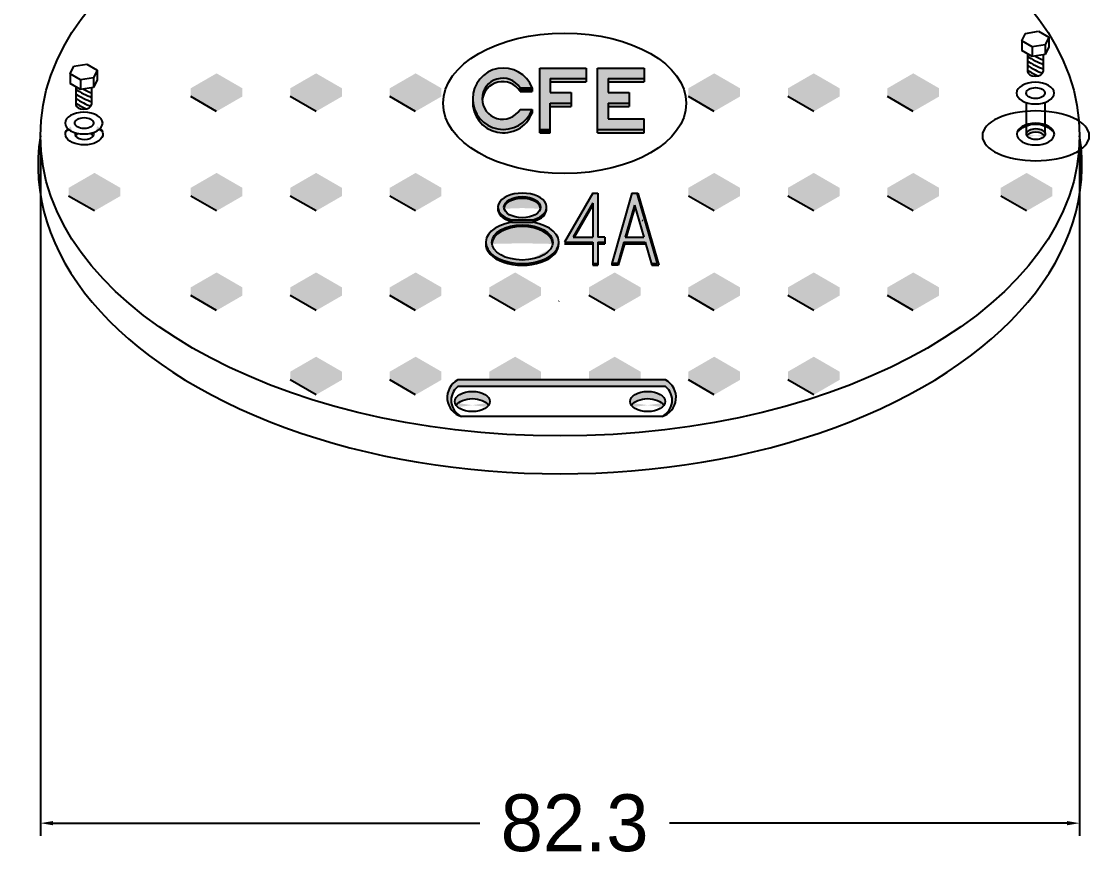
# Model space of a CAD drawing. Header units: centimetres. Extents: x -9328 to 420531, y -2964 to 1299.
# Drawn here: x -8189.3 to -8018.7, y -1504.2 to -1371.3 of the extents above; entities that cross this region are included whole.
import ezdxf

# ---------------------------------------------------------------- set-up
doc = ezdxf.new("R2010")
doc.units = ezdxf.units.CM
doc.header["$LTSCALE"] = 10
doc.header["$MEASUREMENT"] = 0
doc.layers.get('0').update_dxf_attribs({"linetype": 'CONTINUOUS'})
doc.layers.get('DEFPOINTS').update_dxf_attribs({"color": 2, "linetype": 'CONTINUOUS'})
for name, color, linetype in [('DIM', 7, 'CONTINUOUS'), ('HERRAJE', 13, 'CONTINUOUS'), ('TAPA', 120, 'CONTINUOUS')]:
    doc.layers.add(name, color=color, linetype=linetype)
doc.styles.get("Standard").update_dxf_attribs({"font": ''})
doc.styles.get('Standard').set_extended_font_data('Zurich Ex BT')
doc.dimstyles.get("Standard").update_dxf_attribs({"dimtxt": 9, "dimasz": 2, "dimexe": 2, "dimexo": 2, "dimgap": 0.09, "dimtad": 0, "dimtih": 1, "dimtoh": 1, "dimzin": 0, "dimdsep": 46, "dimtxsty": 'Standard', "dimcen": 0.09, "dimadec": 0, "dimazin": 0, "dimtfac": 1, "dimtofl": 0, "dimtmove": 0, "dimatfit": 3, "dimfxl": 0, "dimtolj": 1, "dimtzin": 0, "dimarcsym": 0})

# ---------------------------------------------------------------- blocks, each defined once
blk = doc.blocks.new('*D67')
at = {"layer": 'DEFPOINTS', "color": 0}
for p in [(-8186.290043058812, -1389.443838820121), (-8021.690043058807, -1389.443838820121), (-8021.690043058807, -1498.269749535259)]:
    blk.add_point(p, dxfattribs=at)
at = {"layer": 'DIM', "color": 0, "lineweight": -2}
for p, q in [((-8186.290043058812, -1391.443838820121), (-8186.290043058812, -1500.269749535259)), ((-8021.690043058807, -1391.443838820121), (-8021.690043058807, -1500.269749535259)), ((-8184.290043058812, -1498.269749535259), (-8116.703159139198, -1498.269749535259)), ((-8023.690043058807, -1498.269749535259), (-8086.655362529028, -1498.269749535259))]:
    blk.add_line(p, q, dxfattribs=at)
at = {"layer": 'DIM', "color": 0}
for points in [[(-8184.290043058812, -1497.936416201925), (-8184.290043058812, -1498.603082868592), (-8186.290043058812, -1498.269749535259)], [(-8023.690043058807, -1497.936416201925), (-8023.690043058807, -1498.603082868592), (-8021.690043058807, -1498.269749535259)]]:
    blk.add_solid(points, dxfattribs=at)
at = {"layer": 'DIM', "color": 0, "insert": (-8101.679260834113, -1498.269749535259), "char_height": 9, "attachment_point": 5}
blk.add_mtext('\\A1;82.3', dxfattribs=at)

msp = doc.modelspace()

# ---------------------------------------------------------------- hatches: boundary and pattern name
for color, points in [(254, [(-8177.710495890511, -1395.315002718006), (-8181.805843398717, -1397.679452704296), (-8177.710495890511, -1400.043902690586), (-8173.615148382298, -1397.679452704296)]), (254, [(-8030.088389750752, -1395.315002718006), (-8034.183737258965, -1397.679452704296), (-8030.088389750752, -1400.043902690586), (-8025.993042242546, -1397.679452704296)]), (251, [(-8173.615148382298, -1398.978286894083), (-8173.615148382298, -1397.679452704296), (-8177.710495890511, -1400.043902690586), (-8181.805843398717, -1397.679452704296), (-8181.805843398717, -1398.978286894083), (-8177.710495890511, -1401.342736880372)]), (251, [(-8025.993042242546, -1398.978286894083), (-8025.993042242546, -1397.679452704296), (-8030.088389750752, -1400.043902690586), (-8034.183737258965, -1397.679452704296), (-8034.183737258965, -1398.978286894083), (-8030.088389750752, -1401.342736880372)])]:
    msp.add_hatch(color=color).paths.add_polyline_path(points)
at = {"layer": 'HERRAJE'}
h = msp.add_hatch(color=256, dxfattribs=at)
edge = h.paths.add_edge_path()
edge.add_ellipse((-8179.390595719677, -1387.425736299636), major_axis=(2.974698795180723, 0), ratio=0.5761924189114402, start_angle=211.2749822604524, end_angle=215.9546813826584, ccw=False)
edge.add_ellipse((-8179.348114451066, -1389.163760249202), major_axis=(2.974698795180723, 0), ratio=0.5761924189114402, start_angle=-209.661243694615, end_angle=-191.8852201200423)
edge.add_arc((-8179.348114451059, -1391.881398573875), 4.231114054015647, 125.39070841138701, 133.4705282560211, ccw=False)
edge = h.paths.add_edge_path()
edge.add_ellipse((-8179.348114451066, -1389.163760249202), major_axis=(2.974698795180723, 0), ratio=0.5761924189114402, start_angle=11.88522012015077, end_angle=31.27498226044422)
edge.add_ellipse((-8179.390595719677, -1387.425736299636), major_axis=(2.974698795180723, 0), ratio=0.5761924189114402, start_angle=325.3554482206719, end_angle=330.338756305376, ccw=False)
edge.add_arc((-8179.348114451066, -1391.881398573882), 4.231114054015483, 46.52947174416403, 55.36420030617029, ccw=False)
edge = h.paths.add_edge_path()
edge.add_ellipse((-8028.631006914227, -1389.723917391039), major_axis=(-1.487349397590361, 0), ratio=0.5773502691896345, start_angle=199.0357227933354, end_angle=340.96427720666463, ccw=False)
edge.add_ellipse((-8028.631006914227, -1389.163760249202), major_axis=(-1.487349397590361, 0), ratio=0.5773502691896345, start_angle=160.964277206664, end_angle=379.035722793336)
edge = h.paths.add_edge_path()
edge.add_line((-8030.118356311817, -1387.905539176255), (-8030.118356311817, -1387.666328854498))
edge.add_ellipse((-8028.670990363484, -1389.163760249202), major_axis=(2.974698795180723, 0), ratio=0.5761924189114402, start_angle=119.1146529040448, end_angle=168.1147798798491)
edge.add_arc((-8028.670990363484, -1391.881398573883), 4.231114054015589, 110.003454448365, 133.4705282558354, ccw=False)
edge = h.paths.add_edge_path()
edge.add_line((-8027.143657516637, -1387.935567797857), (-8027.143657516637, -1387.692935304102))
edge.add_ellipse((-8028.670990363484, -1389.163760249202), major_axis=(2.974698795180723, 0), ratio=0.5761924189114402, start_angle=59.10668218790732, end_angle=119.1146529040448)
edge.add_line((-8030.118356311817, -1387.666328854498), (-8030.118356311817, -1387.905539176255))
edge.add_arc((-8028.670990363484, -1391.881398573883), 4.231114054015588, 68.83982013977487, 110.00345444836461, ccw=False)
edge = h.paths.add_edge_path()
edge.add_ellipse((-8028.670990363484, -1389.163760249202), major_axis=(2.974698795180723, 0), ratio=0.5761924189114402, start_angle=11.88522012015301, end_angle=59.10668218790732)
edge.add_line((-8027.143657516637, -1387.692935304102), (-8027.143657516637, -1387.935567797857))
edge.add_arc((-8028.670990363484, -1391.881398573883), 4.231114054015589, 46.52947174416681, 68.83982013977612, ccw=False)
h = msp.add_hatch(color=256, dxfattribs=at)
edge = h.paths.add_edge_path()
edge.add_ellipse((-8179.390595719677, -1387.425736299636), major_axis=(2.974698795180723, 0), ratio=0.5761924189114402, start_angle=242.83016333232268, end_angle=252.9813157308742, ccw=False)
edge.add_ellipse((-8179.30813100181, -1389.163760249202), major_axis=(-1.487349397590361, 0), ratio=0.5773502691896345, start_angle=345.6277144453584, end_angle=379.035722793339)
edge.add_ellipse((-8179.30813100181, -1389.723917391039), major_axis=(-1.487349397590361, 0), ratio=0.5773502691896345, start_angle=309.85233253717655, end_angle=340.96427720666463, ccw=False)
edge = h.paths.add_edge_path()
edge.add_ellipse((-8179.30813100181, -1389.163760249202), major_axis=(-1.487349397590361, 0), ratio=0.5773502691896345, start_angle=520.9642772066559, end_angle=557.4997252862372)
edge.add_ellipse((-8179.390595719677, -1387.425736299636), major_axis=(2.974698795180723, 0), ratio=0.5761924189114402, start_angle=289.3903306923233, end_angle=300.3035578141799, ccw=False)
edge.add_ellipse((-8179.30813100181, -1389.723917391039), major_axis=(-1.487349397590361, 0), ratio=0.5773502691896345, start_angle=199.0357227933354, end_angle=232.5145590086448, ccw=False)
h = msp.add_hatch(color=256, dxfattribs=at)
h.paths.add_polyline_path([(-8087.276909990927, -1429.131295220242, -0.5593674326243051), (-8087.877809753561, -1433.882202289837, 0.6744790471970606), (-8087.276909990927, -1428.086405252313), (-8120.183862315702, -1428.086405252313, 0.674479047197585), (-8119.582962553068, -1433.882202289838, -0.5593674326247162), (-8120.183862315702, -1429.131295220242)])
edge = h.paths.add_edge_path(flags=17)
edge.add_ellipse((-8117.871970769651, -1432.656910153831), major_axis=(2.769059356796541, -6.782239355899825e-16), ratio=0.5773502691897137, start_angle=21.122008512408172, end_angle=158.8779914875918, ccw=False)
edge.add_ellipse((-8117.871970769651, -1431.504698230648), major_axis=(2.769059356796541, -6.782239355899825e-16), ratio=0.5773502691897137, start_angle=338.8779914872894, end_angle=561.1220085127106)
edge = h.paths.add_edge_path(flags=17)
edge.add_ellipse((-8090.108115347968, -1432.656910153831), major_axis=(2.769059356796541, -6.782239355899825e-16), ratio=0.5773502691897137, start_angle=21.122008512408172, end_angle=158.8779914875918, ccw=False)
edge.add_ellipse((-8090.108115347968, -1431.504698230648), major_axis=(2.769059356796541, -6.782239355899825e-16), ratio=0.5773502691897137, start_angle=338.8779914872894, end_angle=561.1220085127106)
at = {"layer": 'TAPA'}
for color, points in [(254, [(-8158.379535856096, -1379.552002809409), (-8162.47488336431, -1381.916452795698), (-8158.379535856096, -1384.280902781989), (-8154.28418834789, -1381.916452795698)]), (254, [(-8142.616535947498, -1379.552002809409), (-8146.711883455711, -1381.916452795698), (-8142.616535947505, -1384.280902781989), (-8138.521188439292, -1381.916452795698)]), (254, [(-8126.8535360389, -1379.552002809409), (-8130.948883547113, -1381.916452795698), (-8126.8535360389, -1384.280902781989), (-8122.758188530694, -1381.916452795698)]), (254, [(-8102.227462036528, -1383.160576762856), (-8102.227462036528, -1382.608871766054), (-8105.559996473763, -1382.608871766055), (-8105.559996473763, -1380.907388440739), (-8105.559996473763, -1380.355683443938), (-8099.860816372071, -1380.355683443938), (-8099.860816372071, -1379.263307550272), (-8099.860816372071, -1378.711602553471), (-8107.204077364229, -1378.711602553471), (-8107.204077364229, -1388.420184350309), (-8105.559996473763, -1388.42018435031), (-8105.559996473763, -1384.804657653322), (-8105.559996473763, -1384.252952656522), (-8102.227462036528, -1384.252952656522)]), (254, [(-8096.383284493531, -1380.355683443938), (-8090.684104391839, -1380.355683443938), (-8090.684104391839, -1379.263307550272), (-8090.684104391832, -1378.711602553471), (-8098.027365383998, -1378.711602553471), (-8098.027365383998, -1388.420184350309), (-8090.684104391839, -1388.420184350308), (-8090.684104391839, -1387.327808456643), (-8090.684104391832, -1386.776103459842), (-8096.383284493531, -1386.776103459842), (-8096.383284493531, -1384.804657653322), (-8096.383284493531, -1384.252952656522), (-8093.050750056296, -1384.252952656522), (-8093.050750056296, -1383.160576762856), (-8093.050750056296, -1382.608871766056), (-8096.383284493531, -1382.608871766056), (-8096.383284493531, -1380.907388440739)]), (254, [(-8079.564536313112, -1379.552002809409), (-8083.659883821318, -1381.916452795698), (-8079.564536313112, -1384.280902781989), (-8075.469188804906, -1381.916452795698)]), (254, [(-8063.801536404513, -1379.552002809409), (-8067.896883912726, -1381.916452795698), (-8063.801536404513, -1384.280902781989), (-8059.7061888963, -1381.916452795698)]), (254, [(-8048.038536495915, -1379.552002809409), (-8052.133884004121, -1381.916452795698), (-8048.038536495915, -1384.280902781989), (-8043.943188987709, -1381.916452795698)]), (251, [(-8099.860816372071, -1380.355683443938), (-8105.559996473763, -1380.355683443938), (-8105.559996473763, -1380.907388440739), (-8099.860816372071, -1380.907388440739)]), (251, [(-8090.684104391839, -1380.355683443938), (-8096.383284493531, -1380.355683443938), (-8096.383284493531, -1380.907388440739), (-8090.684104391839, -1380.907388440739)]), (251, [(-8154.28418834789, -1383.215286985484), (-8154.28418834789, -1381.916452795698), (-8158.379535856096, -1384.280902781989), (-8162.47488336431, -1381.916452795698), (-8162.47488336431, -1383.215286985484), (-8158.379535856096, -1385.579736971774)]), (251, [(-8138.521188439292, -1383.215286985484), (-8138.521188439292, -1381.916452795698), (-8142.616535947505, -1384.280902781989), (-8146.711883455711, -1381.916452795698), (-8146.711883455711, -1383.215286985484), (-8142.616535947505, -1385.579736971774)]), (251, [(-8122.758188530694, -1383.215286985484), (-8122.758188530694, -1381.916452795698), (-8126.8535360389, -1384.280902781989), (-8130.948883547113, -1381.916452795698), (-8130.948883547113, -1383.215286985484), (-8126.8535360389, -1385.579736971774)]), (251, [(-8108.413233071144, -1382.399093557898), (-8108.413233071144, -1381.847388561097), (-8110.321719452091, -1381.847388561097), (-8110.321719452091, -1382.399093557898)]), (251, [(-8075.469188804898, -1383.215286985484), (-8075.469188804898, -1381.916452795698), (-8079.564536313112, -1384.280902781989), (-8083.659883821318, -1381.916452795698), (-8083.659883821318, -1383.215286985484), (-8079.564536313112, -1385.579736971774)]), (251, [(-8059.7061888963, -1383.215286985484), (-8059.7061888963, -1381.916452795698), (-8063.801536404513, -1384.280902781989), (-8067.896883912719, -1381.916452795698), (-8067.896883912719, -1383.215286985484), (-8063.801536404513, -1385.579736971774)]), (251, [(-8043.943188987709, -1383.215286985484), (-8043.943188987709, -1381.916452795698), (-8048.038536495915, -1384.280902781989), (-8052.133884004121, -1381.916452795698), (-8052.133884004121, -1383.215286985484), (-8048.038536495915, -1385.579736971774)]), (251, [(-8102.227462036528, -1384.252952656522), (-8105.559996473763, -1384.252952656521), (-8105.559996473763, -1384.804657653322), (-8102.227462036528, -1384.804657653322)]), (251, [(-8093.050750056296, -1384.252952656522), (-8096.383284493531, -1384.252952656522), (-8096.383284493531, -1384.804657653323), (-8093.050750056296, -1384.804657653323)]), (251, [(-8105.559996473763, -1388.420184350309), (-8107.204077364229, -1388.420184350309), (-8107.204077364229, -1388.97188934711), (-8105.559996473763, -1388.97188934711)]), (251, [(-8090.684104391839, -1388.420184350309), (-8098.027365383998, -1388.420184350309), (-8098.027365383998, -1388.97188934711), (-8090.684104391839, -1388.971889347109)]), (254, [(-8158.379535856096, -1395.315002718006), (-8162.47488336431, -1397.679452704296), (-8158.379535856096, -1400.043902690586), (-8154.28418834789, -1397.679452704296)]), (254, [(-8142.616535947498, -1395.315002718006), (-8146.711883455711, -1397.679452704296), (-8142.616535947505, -1400.043902690586), (-8138.521188439292, -1397.679452704296)]), (254, [(-8126.8535360389, -1395.315002718006), (-8130.948883547113, -1397.679452704296), (-8126.8535360389, -1400.043902690586), (-8122.758188530694, -1397.679452704296)]), (254, [(-8079.564536313112, -1395.315002718006), (-8083.659883821318, -1397.679452704296), (-8079.564536313112, -1400.043902690586), (-8075.469188804906, -1397.679452704296)]), (254, [(-8063.801536404513, -1395.315002718006), (-8067.896883912726, -1397.679452704296), (-8063.801536404513, -1400.043902690586), (-8059.7061888963, -1397.679452704296)]), (254, [(-8048.038536495915, -1395.315002718006), (-8052.133884004121, -1397.679452704296), (-8048.038536495915, -1400.043902690586), (-8043.943188987709, -1397.679452704296)]), (251, [(-8154.28418834789, -1398.978286894083), (-8154.28418834789, -1397.679452704296), (-8158.379535856096, -1400.043902690586), (-8162.47488336431, -1397.679452704296), (-8162.47488336431, -1398.978286894083), (-8158.379535856096, -1401.342736880372)]), (251, [(-8138.521188439292, -1398.978286894083), (-8138.521188439292, -1397.679452704296), (-8142.616535947505, -1400.043902690586), (-8146.711883455711, -1397.679452704296), (-8146.711883455711, -1398.978286894083), (-8142.616535947505, -1401.342736880372)]), (251, [(-8122.758188530694, -1398.978286894083), (-8122.758188530694, -1397.679452704296), (-8126.8535360389, -1400.043902690586), (-8130.948883547113, -1397.679452704296), (-8130.948883547113, -1398.978286894083), (-8126.8535360389, -1401.342736880372)]), (251, [(-8075.469188804898, -1398.978286894083), (-8075.469188804898, -1397.679452704296), (-8079.564536313112, -1400.043902690586), (-8083.659883821318, -1397.679452704296), (-8083.659883821318, -1398.978286894083), (-8079.564536313112, -1401.342736880372)]), (251, [(-8059.7061888963, -1398.978286894083), (-8059.7061888963, -1397.679452704296), (-8063.801536404513, -1400.043902690586), (-8067.896883912719, -1397.679452704296), (-8067.896883912719, -1398.978286894083), (-8063.801536404513, -1401.342736880372)]), (251, [(-8043.943188987709, -1398.978286894083), (-8043.943188987709, -1397.679452704296), (-8048.038536495915, -1400.043902690586), (-8052.133884004121, -1397.679452704296), (-8052.133884004121, -1398.978286894083), (-8048.038536495915, -1401.342736880372)]), (251, [(-8098.791476704937, -1400.368530371796), (-8098.791476704937, -1400.092677873396), (-8100.391277485491, -1402.863614107312), (-8100.271829849837, -1402.932577231913)]), (254, [(-8108.262571451109, -1403.122969682106), (-8108.262571451109, -1402.745768439099), (-8111.672170319747, -1402.745768439099), (-8111.672170319747, -1403.122969682106)]), (251, [(-8100.271829849837, -1402.932577231913), (-8100.391277485491, -1402.863614107312), (-8101.911446508951, -1405.496624092028), (-8101.752182994744, -1405.496624092028)]), (251, [(-8098.791476704937, -1406.284774087458), (-8103.276562345018, -1406.284774087458), (-8103.276562345018, -1406.560626585859), (-8098.791476704937, -1406.560626585859)]), (251, [(-8098.003326709506, -1406.284774087459), (-8098.003326709506, -1406.560626585859), (-8096.888581205909, -1406.560626585859), (-8096.888581205909, -1406.284774087459)]), (251, [(-8098.003326709506, -1409.662502009748), (-8098.791476704937, -1409.662502009748), (-8098.791476704937, -1409.938354508148), (-8098.003326709506, -1409.938354508148)]), (254, [(-8158.379535856096, -1411.078002626605), (-8162.47488336431, -1413.442452612894), (-8158.379535856096, -1415.806902599184), (-8154.28418834789, -1413.442452612894)]), (254, [(-8142.616535947498, -1411.078002626605), (-8146.711883455711, -1413.442452612894), (-8142.616535947505, -1415.806902599184), (-8138.521188439292, -1413.442452612894)]), (254, [(-8126.8535360389, -1411.078002626605), (-8130.948883547113, -1413.442452612894), (-8126.8535360389, -1415.806902599184), (-8122.758188530694, -1413.442452612894)]), (254, [(-8111.090536130308, -1411.078002626605), (-8115.185883638514, -1413.442452612894), (-8111.090536130308, -1415.806902599184), (-8106.995188622095, -1413.442452612894)]), (254, [(-8095.327536221703, -1411.078002626605), (-8099.422883729916, -1413.442452612894), (-8095.327536221703, -1415.806902599184), (-8091.232188713497, -1413.442452612894)]), (254, [(-8079.564536313112, -1411.078002626605), (-8083.659883821318, -1413.442452612894), (-8079.564536313112, -1415.806902599184), (-8075.469188804906, -1413.442452612894)]), (254, [(-8063.801536404513, -1411.078002626605), (-8067.896883912726, -1413.442452612894), (-8063.801536404513, -1415.806902599184), (-8059.7061888963, -1413.442452612894)]), (254, [(-8048.038536495915, -1411.078002626605), (-8052.133884004121, -1413.442452612894), (-8048.038536495915, -1415.806902599184), (-8043.943188987709, -1413.442452612894)]), (251, [(-8154.28418834789, -1414.74128680268), (-8154.28418834789, -1413.442452612894), (-8158.379535856096, -1415.806902599184), (-8162.47488336431, -1413.442452612894), (-8162.47488336431, -1414.74128680268), (-8158.379535856096, -1417.10573678897)]), (251, [(-8138.521188439292, -1414.74128680268), (-8138.521188439292, -1413.442452612894), (-8142.616535947505, -1415.806902599184), (-8146.711883455711, -1413.442452612894), (-8146.711883455711, -1414.74128680268), (-8142.616535947505, -1417.10573678897)]), (251, [(-8122.758188530694, -1414.74128680268), (-8122.758188530694, -1413.442452612894), (-8126.8535360389, -1415.806902599184), (-8130.948883547113, -1413.442452612894), (-8130.948883547113, -1414.74128680268), (-8126.8535360389, -1417.10573678897)]), (251, [(-8106.995188622095, -1414.74128680268), (-8106.995188622095, -1413.442452612894), (-8111.090536130308, -1415.806902599184), (-8115.185883638514, -1413.442452612894), (-8115.185883638514, -1414.74128680268), (-8111.090536130308, -1417.10573678897)]), (251, [(-8091.232188713497, -1414.74128680268), (-8091.232188713497, -1413.442452612894), (-8095.327536221703, -1415.806902599184), (-8099.422883729916, -1413.442452612894), (-8099.422883729916, -1414.74128680268), (-8095.32753622171, -1417.10573678897)]), (251, [(-8075.469188804898, -1414.74128680268), (-8075.469188804898, -1413.442452612894), (-8079.564536313112, -1415.806902599184), (-8083.659883821318, -1413.442452612894), (-8083.659883821318, -1414.74128680268), (-8079.564536313112, -1417.10573678897)]), (251, [(-8059.7061888963, -1414.74128680268), (-8059.7061888963, -1413.442452612894), (-8063.801536404513, -1415.806902599184), (-8067.896883912719, -1413.442452612894), (-8067.896883912719, -1414.74128680268), (-8063.801536404513, -1417.10573678897)]), (251, [(-8043.943188987709, -1414.74128680268), (-8043.943188987709, -1413.442452612894), (-8048.038536495915, -1415.806902599184), (-8052.133884004121, -1413.442452612894), (-8052.133884004121, -1414.74128680268), (-8048.038536495915, -1417.10573678897)]), (254, [(-8142.616535947498, -1424.419714256966), (-8146.711883455711, -1426.784164243256), (-8142.616535947505, -1429.148614229546), (-8138.521188439292, -1426.784164243256)]), (254, [(-8126.8535360389, -1424.419714256966), (-8130.948883547113, -1426.784164243256), (-8126.8535360389, -1429.148614229546), (-8122.758188530694, -1426.784164243256)]), (254, [(-8112.930336047131, -1428.086405252313), (-8109.250736213486, -1428.086405252313), (-8106.995188622095, -1426.784164243256), (-8111.090536130308, -1424.419714256966), (-8115.185883638514, -1426.784164243256)]), (254, [(-8097.167336138526, -1428.086405252313), (-8093.487736304887, -1428.086405252313), (-8091.232188713497, -1426.784164243256), (-8095.327536221703, -1424.419714256966), (-8099.422883729916, -1426.784164243256)]), (254, [(-8079.564536313112, -1424.419714256966), (-8083.659883821318, -1426.784164243256), (-8079.564536313112, -1429.148614229546), (-8075.469188804906, -1426.784164243256)]), (254, [(-8063.801536404513, -1424.419714256966), (-8067.896883912726, -1426.784164243256), (-8063.801536404513, -1429.148614229546), (-8059.7061888963, -1426.784164243256)]), (251, [(-8138.521188439292, -1428.082998433042), (-8138.521188439292, -1426.784164243256), (-8142.616535947505, -1429.148614229545), (-8146.711883455711, -1426.784164243256), (-8146.711883455711, -1428.082998433042), (-8142.616535947505, -1430.447448419332)]), (251, [(-8122.758188530694, -1428.082998433042), (-8122.758188530694, -1426.784164243256), (-8126.8535360389, -1429.148614229545), (-8130.948883547113, -1426.784164243256), (-8130.948883547113, -1428.082998433042), (-8126.8535360389, -1430.447448419332)]), (251, [(-8075.469188804898, -1428.082998433042), (-8075.469188804898, -1426.784164243256), (-8079.564536313112, -1429.148614229545), (-8083.659883821318, -1426.784164243256), (-8083.659883821318, -1428.082998433042), (-8079.564536313112, -1430.447448419332)]), (251, [(-8059.7061888963, -1428.082998433042), (-8059.7061888963, -1426.784164243256), (-8063.801536404513, -1429.148614229545), (-8067.896883912719, -1426.784164243256), (-8067.896883912719, -1428.082998433042), (-8063.801536404513, -1430.447448419332)])]:
    msp.add_hatch(color=color, dxfattribs=at).paths.add_polyline_path(points)
h = msp.add_hatch(color=254, dxfattribs=at)
edge = h.paths.add_edge_path()
edge.add_ellipse((-8112.954237330734, -1383.565145017044), major_axis=(3.43303123547851, 3.43303123547851), ratio=1, start_angle=498.2571724141297, end_angle=654.2795335715167)
edge.add_line((-8108.413233071144, -1385.282901472992), (-8110.321719452088, -1385.282901472993))
edge.add_ellipse((-8113.07478807454, -1383.565145017044), major_axis=(2.294566852574675, 2.294566852574675), ratio=1, start_angle=499.8765007621529, end_angle=643.0382089889188, ccw=False)
edge.add_ellipse((-8113.07478807454, -1383.565145017044), major_axis=(2.294566852574675, 2.294566852574675), ratio=1, start_angle=346.9617910110813, end_angle=499.8765007621529, ccw=False)
edge.add_line((-8110.321719452091, -1381.847388561097), (-8108.413233071147, -1381.847388561097))
edge.add_ellipse((-8112.954237330734, -1383.565145017044), major_axis=(3.43303123547851, 3.43303123547851), ratio=1, start_angle=335.7204664284832, end_angle=498.2571724141297)
h = msp.add_hatch(color=252, dxfattribs=at)
edge = h.paths.add_edge_path()
edge.add_ellipse((-8113.07478807454, -1383.565145017044), major_axis=(2.294566852574675, 2.294566852574675), ratio=1, start_angle=346.9617910110813, end_angle=499.8765007621528)
edge.add_ellipse((-8113.07478807454, -1384.116850013846), major_axis=(2.294566852574675, 2.294566852574675), ratio=1, start_angle=346.9617910110813, end_angle=490.12349923052034, ccw=False)
edge.add_line((-8110.321719452091, -1382.399093557899), (-8110.321719452091, -1381.847388561097))
h = msp.add_hatch(color=251, dxfattribs=at)
edge = h.paths.add_edge_path()
edge.add_ellipse((-8112.954237330734, -1384.116850013846), major_axis=(3.43303123547851, 3.43303123547851), ratio=1, start_angle=491.7428275885457, end_angle=654.2795335715167)
edge.add_line((-8108.413233071144, -1385.834606469793), (-8108.413233071144, -1385.282901472991))
edge.add_ellipse((-8112.954237330734, -1383.565145017044), major_axis=(3.43303123547851, 3.43303123547851), ratio=1, start_angle=498.2571724141298, end_angle=654.2795335715167, ccw=False)
h = msp.add_hatch(color=254, dxfattribs=at)
edge = h.paths.add_edge_path()
edge.add_ellipse((-8109.967370885432, -1400.745602707978), major_axis=(-3.861130659160219, 0), ratio=0.5773502691896101, start_angle=116.2014495886171, end_angle=423.798550411383)
edge.add_line((-8111.672170319747, -1402.745768439099), (-8108.262571451112, -1402.745768439099))
edge = h.paths.add_edge_path(flags=16)
edge.add_ellipse((-8109.967370885432, -1400.745602707978), major_axis=(-2.895847994370164, 0), ratio=0.5773502691896345, start_angle=0, end_angle=360)
h = msp.add_hatch(color=254, dxfattribs=at)
h.paths.add_polyline_path([(-8098.003326709506, -1398.792230380936), (-8098.003326709506, -1398.516377882536), (-8098.791476704937, -1398.516377882536), (-8103.276562345018, -1406.284774087458), (-8098.791476704937, -1406.284774087459), (-8098.791476704937, -1409.662502009748), (-8098.003326709506, -1409.662502009748), (-8098.003326709506, -1406.560626585859), (-8098.003326709506, -1406.284774087458), (-8096.888581205909, -1406.284774087458), (-8096.888581205909, -1405.772476590429), (-8096.888581205909, -1405.496624092028), (-8098.003326709506, -1405.496624092028)])
h.paths.add_polyline_path([(-8098.791476704937, -1405.496624092028), (-8101.911446508951, -1405.496624092028), (-8098.791476704937, -1400.092677873395)], flags=17)
h = msp.add_hatch(color=254, dxfattribs=at)
h.paths.add_polyline_path([(-8091.803275569204, -1398.516377882536), (-8092.589861630018, -1398.516377882536), (-8095.801085776307, -1409.640384634278), (-8094.855726984701, -1409.640384634278), (-8093.882595756317, -1406.269359174283), (-8090.510541442905, -1406.269359174283), (-8089.537410214522, -1409.640384634278), (-8088.592051422907, -1409.640384634278)])
h.paths.add_polyline_path([(-8092.196568599611, -1400.42878977758), (-8090.73760927988, -1405.482773113471), (-8093.655527919334, -1405.482773113471)], flags=16)
h = msp.add_hatch(color=251, dxfattribs=at)
h.paths.add_polyline_path([(-8091.637837780676, -1398.516377882536), (-8091.803275569204, -1398.516377882536), (-8088.592051422907, -1409.640384634278), (-8089.537410214522, -1409.640384634278), (-8089.457936471576, -1409.915689755562), (-8088.347139891433, -1409.915689755562)])
h.paths.add_polyline_path([(-8092.11384970534, -1400.715336432807), (-8092.196568599611, -1400.42878977758), (-8093.655527919334, -1405.482773113471), (-8093.490090130806, -1405.482773113471)])
h.paths.add_polyline_path([(-8093.882595756317, -1406.269359174284), (-8094.855726984701, -1409.640384634278), (-8095.801085776307, -1409.640384634278), (-8095.801085776307, -1409.936377882536), (-8094.775735086951, -1409.936377882536), (-8093.796631710728, -1406.544664295568), (-8090.431067699967, -1406.544664295568), (-8090.510541442905, -1406.269359174283)])
h = msp.add_hatch(color=251, dxfattribs=at)
edge = h.paths.add_edge_path()
edge.add_ellipse((-8109.967370885432, -1400.745602707978), major_axis=(-2.895847994370164, 0), ratio=0.5773502691896345, start_angle=175.267961595896, end_angle=364.732038404104)
edge.add_ellipse((-8109.967370885432, -1401.021455206378), major_axis=(-2.895847994370164, 0), ratio=0.5773502691896345, start_angle=184.732038406724, end_angle=355.267961593276, ccw=False)
h = msp.add_hatch(color=251, dxfattribs=at)
edge = h.paths.add_edge_path()
edge.add_ellipse((-8109.967370885432, -1400.745602707978), major_axis=(-3.861130659160219, 0), ratio=0.5773502691896101, start_angle=363.54726089588917, end_angle=423.7985504113829, ccw=False)
edge.add_ellipse((-8109.967370885432, -1401.021455206378), major_axis=(-3.861130659160219, 0), ratio=0.5773502691896101, start_angle=356.4527385596224, end_angle=423.798550411383)
edge.add_line((-8111.672170319747, -1403.0216209375), (-8111.672170319747, -1402.7457684391))
h = msp.add_hatch(color=251, dxfattribs=at)
edge = h.paths.add_edge_path()
edge.add_ellipse((-8109.967370885432, -1401.021455206378), major_axis=(-3.861130659160219, 0), ratio=0.5773502691896101, start_angle=116.2014495886171, end_angle=183.5472614403776)
edge.add_ellipse((-8109.967370885432, -1400.745602707978), major_axis=(-3.861130659160219, 0), ratio=0.5773502691896101, start_angle=116.2014495886171, end_angle=176.4527391041109, ccw=False)
edge.add_line((-8108.262571451109, -1402.745768439099), (-8108.262571451109, -1403.0216209375))
h = msp.add_hatch(color=254, dxfattribs=at)
edge = h.paths.add_edge_path()
edge.add_line((-8108.262571451109, -1403.122969682106), (-8111.672170319744, -1403.122969682106))
edge.add_ellipse((-8109.967370885432, -1406.318664771584), major_axis=(-5.791695988740328, 0), ratio=0.5773502691896345, start_angle=287.1187066488051, end_angle=612.8812933511949)
edge = h.paths.add_edge_path(flags=16)
edge.add_ellipse((-8109.967370885432, -1406.318664771584), major_axis=(-4.826413323950273, 0), ratio=0.5773502691896245, start_angle=0, end_angle=360)
h = msp.add_hatch(color=251, dxfattribs=at)
edge = h.paths.add_edge_path()
edge.add_ellipse((-8109.967370885432, -1406.594517269985), major_axis=(-4.826413323950273, 0), ratio=0.5773502691896245, start_angle=182.8371557063508, end_angle=357.1628442936492, ccw=False)
edge.add_ellipse((-8109.967370885432, -1406.318664771584), major_axis=(-4.826413323950273, 0), ratio=0.5773502691896245, start_angle=177.1628442936457, end_angle=362.8371557063552)
h = msp.add_hatch(color=251, dxfattribs=at)
edge = h.paths.add_edge_path()
edge.add_line((-8109.967370885272, -1409.938354508148), (-8109.967370885373, -1409.662502009748))
edge.add_ellipse((-8109.967370885432, -1406.318664771584), major_axis=(-5.791695988740328, 0), ratio=0.5773502691896345, start_angle=364.94616245491403, end_angle=450.00000000053467, ccw=False)
edge.add_line((-8115.737499487499, -1406.606969206484), (-8115.759066874169, -1406.594517269985))
edge.add_ellipse((-8109.967370885432, -1406.594517269985), major_axis=(-5.791695988740328, 0), ratio=0.5773502691896345, start_angle=360, end_angle=450.0000000015485)
h = msp.add_hatch(color=251, dxfattribs=at)
edge = h.paths.add_edge_path()
edge.add_ellipse((-8109.967370885432, -1406.594517269985), major_axis=(-5.791695988740328, 0), ratio=0.5773502691896345, start_angle=450.0000000015485, end_angle=539.9999999999952)
edge.add_line((-8104.175674896687, -1406.594517269984), (-8104.20270232781, -1406.64133015389))
edge.add_ellipse((-8109.967370885432, -1406.318664771584), major_axis=(-5.791695988740328, 0), ratio=0.5773502691896345, start_angle=450.00000000053467, end_angle=534.4625965087338, ccw=False)
edge.add_line((-8109.967370885373, -1409.662502009748), (-8109.967370885272, -1409.938354508148))
h = msp.add_hatch(color=251, dxfattribs=at)
h.paths.add_polyline_path([(-8115.179982854446, -1428.086405252313), (-8112.930336047131, -1428.086405252313), (-8115.185883638514, -1426.784164243256), (-8115.185883638514, -1428.082998433042)])
h.paths.add_polyline_path([(-8109.250736213486, -1428.086405252313), (-8107.001089406163, -1428.086405252313), (-8106.995188622095, -1428.082998433042), (-8106.995188622095, -1426.784164243256)])
h = msp.add_hatch(color=251, dxfattribs=at)
h.paths.add_polyline_path([(-8099.416982945848, -1428.086405252313), (-8097.167336138526, -1428.086405252313), (-8099.422883729916, -1426.784164243256), (-8099.422883729916, -1428.082998433042)])
h.paths.add_polyline_path([(-8093.487736304887, -1428.086405252313), (-8091.238089497565, -1428.086405252313), (-8091.232188713497, -1428.082998433042), (-8091.232188713497, -1426.784164243256)])

# ---------------------------------------------------------------- linework, layer by layer
at = {"color": 251}
for p, q in [((-8177.710495890511, -1401.342736880372), (-8181.805843398717, -1398.978286894083)), ((-8030.088389750752, -1401.342736880372), (-8034.183737258965, -1398.978286894083))]:
    msp.add_line(p, q, dxfattribs=at)
at = {"layer": 'HERRAJE'}
for p, q in [((-8030.269023305438, -1373.216993033258), (-8028.192525966813, -1372.880010134378)), ((-8028.192525966813, -1372.880010134378), (-8026.568770145852, -1373.817485994706)), ((-8030.852694807581, -1374.415859330685), (-8030.269023305438, -1373.216993033258)), ((-8029.22893898662, -1375.353335191013), (-8030.852694807581, -1374.415859330685)), ((-8030.852694807581, -1374.415859330685), (-8030.852694807581, -1375.958167266862)), ((-8026.568770145852, -1373.817485994706), (-8027.152441647995, -1375.016352292132)), ((-8026.568770145852, -1373.817485994706), (-8026.568770145852, -1375.359793930883)), ((-8029.22893898662, -1376.89564312719), (-8030.852694807581, -1375.958167266862)), ((-8027.152441647995, -1375.016352292132), (-8029.22893898662, -1375.353335191013)), ((-8029.22893898662, -1375.353335191013), (-8029.22893898662, -1376.89564312719)), ((-8027.152441647995, -1375.016352292132), (-8027.152441647995, -1376.558660228309)), ((-8026.568770145852, -1375.359793930883), (-8027.152441647995, -1376.558660228309)), ((-8029.970021633344, -1376.467778861614), (-8029.970021633344, -1379.25769911662)), ((-8027.152441647995, -1376.558660228309), (-8029.22893898662, -1376.89564312719)), ((-8027.451443320089, -1376.607183502748), (-8027.451443320089, -1379.25769911662)), ((-8181.573049637387, -1379.637466953745), (-8180.989378135244, -1378.438600656319)), ((-8179.949293816433, -1380.574942814073), (-8181.573049637387, -1379.637466953745)), ((-8181.573049637387, -1379.637466953745), (-8181.573049637387, -1381.179774889923)), ((-8180.989378135244, -1378.438600656319), (-8178.912880796619, -1378.101617757439)), ((-8178.912880796619, -1378.101617757439), (-8177.289124975665, -1379.039093617767)), ((-8177.289124975665, -1379.039093617767), (-8177.872796477808, -1380.237959915193)), ((-8177.289124975665, -1379.039093617767), (-8177.289124975665, -1380.581401553944)), ((-8179.949293816433, -1382.117250750251), (-8181.573049637387, -1381.179774889923)), ((-8177.872796477808, -1380.237959915193), (-8179.949293816433, -1380.574942814073)), ((-8179.949293816433, -1380.574942814073), (-8179.949293816433, -1382.117250750251)), ((-8177.872796477808, -1380.237959915193), (-8177.872796477808, -1381.78026785137)), ((-8177.289124975665, -1380.581401553944), (-8177.872796477808, -1381.78026785137)), ((-8180.69037646315, -1381.689386484674), (-8180.69037646315, -1384.47930673968)), ((-8177.872796477808, -1381.78026785137), (-8179.949293816433, -1382.117250750251)), ((-8178.171798149902, -1381.828791125808), (-8178.171798149902, -1384.47930673968)), ((-8030.118356311817, -1389.003223281474), (-8030.118356311817, -1384.182291295075)), ((-8027.143657516637, -1389.003223281474), (-8027.143657516637, -1384.128409589147)), ((-8087.276909990927, -1428.086405252313), (-8120.183862315702, -1428.086405252313)), ((-8087.276909990927, -1429.131295220242), (-8120.183862315702, -1429.131295220242)), ((-8087.877809753561, -1433.882202289837), (-8119.582962553068, -1433.882202289838))]:
    msp.add_line(p, q, dxfattribs=at)
for centre, start, end in [((-8028.670990363484, -1391.881398573883), 46.52947174447993, 133.4705282555201), ((-8179.348114451066, -1391.881398573883), 125.3907084112369, 133.4705282555201), ((-8179.348114451066, -1391.881398573883), 46.52947174447993, 55.36420030615908)]:
    msp.add_arc(centre, 4.231114054015578, start, end, dxfattribs=at)
for centre, major_axis, ratio, start_param, end_param in [((-8028.71073247672, -1376.837865141231), (-2.723493395130478, 1.477964916239076), 0.2075274025673739, 1.205538635241804, 2.160347775900509), ((-8028.74362635424, -1377.547995826647), (-2.723493395130478, 1.477964916239076), 0.2075274025673739, 1.219004953258356, 2.173908572633349), ((-8028.677838599193, -1376.127734455816), (-2.723493395130478, 1.477964916239076), 0.2075274025673739, 1.65681924001709, 2.146881457883954), ((-8028.644944721666, -1375.4176037704), (-2.723493395130478, 1.477964916239076), 0.2075274025673739, 2.078102750689478, 2.133505278061679), ((-8028.776520231761, -1378.258126512063), (-2.723493395130478, 1.477964916239076), 0.2075274025673739, 1.232381133080634, 2.147488883875249), ((-8028.809414109288, -1378.968257197477), (-2.723493395130478, 1.477964916239076), 0.2075274025673739, 1.245671307920155, 1.870530991963669), ((-8028.71073247672, -1379.25769911662), (-1.25928915662653, 0), 0.57735026918961, 0, 3.141592653589793), ((-8179.431087306526, -1382.059472764293), (-2.723493395130478, 1.477964916239076), 0.2075274025673739, 1.205538635241804, 2.160347775900509), ((-8179.463981184053, -1382.769603449708), (-2.723493395130478, 1.477964916239076), 0.2075274025673739, 1.219004953258356, 2.173908572633349), ((-8179.398193428999, -1381.349342078876), (-2.723493395130478, 1.477964916239076), 0.2075274025673739, 1.65681924001709, 2.146881457883954), ((-8179.365299551479, -1380.639211393462), (-2.723493395130478, 1.477964916239076), 0.2075274025673739, 2.078102750689478, 2.133505278061679), ((-8179.496875061574, -1383.479734135123), (-2.723493395130478, 1.477964916239076), 0.2075274025673739, 1.232381133080634, 2.147488883875249), ((-8179.529768939101, -1384.189864820539), (-2.723493395130478, 1.477964916239076), 0.2075274025673739, 1.245671307920155, 1.870530991963669), ((-8179.431087306526, -1384.47930673968), (-1.25928915662653, 0), 0.57735026918961, 0, 3.141592653589793), ((-8179.30813100181, -1389.163760249202), (-1.487349397590361, 0), 0.5773502691896345, 6.03234160321427, 9.730205785208724), ((-8179.30813100181, -1389.723917391038), (-1.487349397590361, 0), 0.5773502691896345, 5.407943397758086, 5.950949268938952), ((-8179.30813100181, -1389.723917391038), (-1.487349397590361, 0), 0.5773502691896345, 3.473828691830427, 4.058144613523494), ((-8028.631006914227, -1389.723917391038), (-1.487349397590361, 0), 0.5773502691896345, 3.473828691830427, 5.950949268938952)]:
    msp.add_ellipse(centre, major_axis=major_axis, ratio=ratio, start_param=start_param, end_param=end_param, dxfattribs=at)
at = {"layer": 'HERRAJE', "extrusion": (0, 0, -1)}
for centre in [(-8028.711938565037, -1382.671961152227), (-8179.390595719677, -1387.425736299636), (-8028.670990363484, -1389.163760249202)]:
    msp.add_ellipse(centre, major_axis=(2.974698795180721, 0), ratio=0.5761924189114404, dxfattribs=at)
at = {"layer": 'HERRAJE'}
for centre in [(-8028.67195511578, -1382.671961152227), (-8179.350612270413, -1387.425736299636), (-8028.631006914227, -1389.163760249202)]:
    msp.add_ellipse(centre, major_axis=(-1.487349397590361, 0), ratio=0.5773502691896345, dxfattribs=at)
at = {"layer": 'HERRAJE', "color": 251, "extrusion": (0, 0, -1)}
msp.add_ellipse((-8028.631006914227, -1389.44383882012), major_axis=(8.470930689106567, 0), ratio=0.4662204774650688, start_param=-3.141592653589793, end_param=3.141592653589793, dxfattribs=at)
at = {"layer": 'HERRAJE', "extrusion": (0, 0, -1)}
msp.add_ellipse((-8179.348114451066, -1389.163760249202), major_axis=(2.974698795180721, 0), ratio=0.5761924189114404, start_param=5.737333893232016, end_param=9.942464323476818, dxfattribs=at)
at = {"layer": 'TAPA', "color": 251}
for p, q in [((-8107.204077364229, -1388.420184350309), (-8107.204077364229, -1378.711602553471)), ((-8107.204077364229, -1378.711602553471), (-8099.860816372071, -1378.711602553471)), ((-8107.204077364229, -1388.97188934711), (-8107.204077364229, -1379.263307550272)), ((-8099.860816372071, -1378.711602553471), (-8099.860816372071, -1380.355683443938)), ((-8099.860816372071, -1379.263307550272), (-8099.860816372071, -1380.907388440739)), ((-8098.027365383998, -1388.420184350309), (-8098.027365383998, -1378.711602553471)), ((-8098.027365383998, -1378.711602553471), (-8090.684104391832, -1378.711602553471)), ((-8098.027365383998, -1388.97188934711), (-8098.027365383998, -1379.263307550272)), ((-8090.684104391839, -1378.711602553471), (-8090.684104391839, -1380.355683443938)), ((-8090.684104391839, -1379.263307550272), (-8090.684104391839, -1380.907388440739)), ((-8105.559996473763, -1380.355683443938), (-8099.860816372071, -1380.355683443938)), ((-8105.559996473763, -1380.355683443938), (-8105.559996473763, -1382.608871766055)), ((-8105.559996473763, -1380.907388440739), (-8099.860816372071, -1380.907388440739)), ((-8105.559996473763, -1380.907388440739), (-8105.559996473763, -1382.608871766055)), ((-8096.383284493531, -1380.355683443938), (-8090.684104391839, -1380.355683443938)), ((-8096.383284493531, -1380.355683443938), (-8096.383284493531, -1382.608871766056)), ((-8096.383284493531, -1380.907388440739), (-8090.684104391839, -1380.907388440739)), ((-8096.383284493531, -1380.907388440739), (-8096.383284493531, -1382.608871766056)), ((-8110.321719452091, -1381.847388561097), (-8108.413233071144, -1381.847388561097)), ((-8110.321719452091, -1381.847388561097), (-8110.321719452091, -1382.399093557899)), ((-8110.321719452091, -1382.399093557898), (-8108.413233071144, -1382.399093557898)), ((-8108.413233071144, -1381.847388561097), (-8108.413233071144, -1382.399093557898)), ((-8105.559996473763, -1382.608871766055), (-8102.227462036528, -1382.608871766055)), ((-8102.227462036528, -1382.608871766055), (-8102.227462036528, -1384.252952656522)), ((-8102.227462036528, -1383.160576762856), (-8102.227462036528, -1384.804657653322)), ((-8096.383284493531, -1382.608871766056), (-8093.050750056296, -1382.608871766055)), ((-8093.050750056296, -1382.608871766055), (-8093.050750056296, -1384.252952656522)), ((-8093.050750056296, -1383.160576762856), (-8093.050750056296, -1384.804657653322)), ((-8158.379535856096, -1385.579736971775), (-8162.47488336431, -1383.215286985484)), ((-8142.616535947505, -1385.579736971775), (-8146.711883455711, -1383.215286985484)), ((-8126.8535360389, -1385.579736971775), (-8130.948883547113, -1383.215286985484)), ((-8105.559996473763, -1388.420184350309), (-8105.559996473763, -1384.252952656522)), ((-8105.559996473763, -1384.252952656522), (-8102.227462036528, -1384.252952656522)), ((-8105.559996473763, -1388.97188934711), (-8105.559996473763, -1384.804657653322)), ((-8105.559996473763, -1384.804657653322), (-8102.227462036528, -1384.804657653322)), ((-8096.383284493531, -1384.252952656522), (-8093.050750056296, -1384.252952656522)), ((-8096.383284493531, -1384.252952656522), (-8096.383284493531, -1386.776103459842)), ((-8096.383284493531, -1384.804657653322), (-8093.050750056296, -1384.804657653322)), ((-8096.383284493531, -1384.804657653322), (-8096.383284493531, -1386.776103459842)), ((-8079.564536313112, -1385.579736971775), (-8083.659883821318, -1383.215286985484)), ((-8063.801536404513, -1385.579736971775), (-8067.896883912719, -1383.215286985484)), ((-8048.038536495915, -1385.579736971775), (-8052.133884004121, -1383.215286985484)), ((-8110.321719452091, -1385.282901472992), (-8108.413233071144, -1385.282901472992)), ((-8108.413233071144, -1385.282901472992), (-8108.413233071144, -1385.834606469793)), ((-8096.383284493531, -1386.776103459842), (-8090.684104391839, -1386.776103459842)), ((-8090.684104391839, -1388.420184350309), (-8090.684104391839, -1386.776103459842)), ((-8090.684104391839, -1388.97188934711), (-8090.684104391839, -1387.327808456643)), ((-8107.204077364229, -1388.420184350309), (-8105.559996473763, -1388.420184350309)), ((-8107.204077364229, -1388.97188934711), (-8105.559996473763, -1388.97188934711)), ((-8098.027365383998, -1388.420184350309), (-8090.684104391839, -1388.420184350309)), ((-8098.027365383998, -1388.97188934711), (-8090.684104391839, -1388.97188934711)), ((-8158.379535856096, -1401.342736880372), (-8162.47488336431, -1398.978286894083)), ((-8142.616535947505, -1401.342736880372), (-8146.711883455711, -1398.978286894083)), ((-8126.8535360389, -1401.342736880372), (-8130.948883547113, -1398.978286894083)), ((-8079.564536313112, -1401.342736880372), (-8083.659883821318, -1398.978286894083)), ((-8063.801536404513, -1401.342736880372), (-8067.896883912719, -1398.978286894083)), ((-8048.038536495915, -1401.342736880372), (-8052.133884004121, -1398.978286894083)), ((-8100.271829849837, -1402.932577231913), (-8100.391277485491, -1402.863614107312)), ((-8090.856053147763, -1402.923814119457), (-8090.975263762171, -1402.854987839137)), ((-8115.759066874169, -1406.594517269985), (-8115.737499487499, -1406.606969206484)), ((-8109.967370885373, -1409.662502009748), (-8109.967370885272, -1409.938354508148)), ((-8158.379535856096, -1417.105736788971), (-8162.47488336431, -1414.74128680268)), ((-8142.616535947505, -1417.105736788971), (-8146.711883455711, -1414.74128680268)), ((-8126.8535360389, -1417.105736788971), (-8130.948883547113, -1414.74128680268)), ((-8111.090536130308, -1417.105736788971), (-8115.185883638514, -1414.74128680268)), ((-8095.327536221703, -1417.105736788971), (-8099.422883729916, -1414.74128680268)), ((-8079.564536313112, -1417.105736788971), (-8083.659883821318, -1414.74128680268)), ((-8063.801536404513, -1417.105736788971), (-8067.896883912719, -1414.74128680268)), ((-8048.038536495915, -1417.105736788971), (-8052.133884004121, -1414.74128680268)), ((-8104.175674896687, -1415.621675473193), (-8104.202702327813, -1415.668488357099)), ((-8142.616535947505, -1430.447448419332), (-8146.711883455711, -1428.082998433042)), ((-8126.8535360389, -1430.447448419332), (-8130.948883547113, -1428.082998433042)), ((-8115.179982854446, -1428.086405252313), (-8115.185883638514, -1428.082998433042)), ((-8079.564536313112, -1430.447448419332), (-8083.659883821318, -1428.082998433042)), ((-8063.801536404513, -1430.447448419332), (-8067.896883912719, -1428.082998433042))]:
    msp.add_line(p, q, dxfattribs=at)
at = {"layer": 'TAPA'}
for p, q in [((-8098.791476704937, -1398.516377882536), (-8103.276562345018, -1406.284774087458)), ((-8098.791476704937, -1398.516377882536), (-8098.003326709506, -1398.516377882536)), ((-8098.003326709506, -1398.516377882536), (-8098.003326709506, -1405.496624092028)), ((-8092.589861630018, -1398.516377882536), (-8095.801085776307, -1409.640384634278)), ((-8092.589861630018, -1398.516377882536), (-8091.637837780676, -1398.516377882536)), ((-8091.803275569204, -1398.516377882536), (-8088.592051422907, -1409.640384634278)), ((-8091.637837780676, -1398.516377882536), (-8088.347139891433, -1409.915689755562)), ((-8098.791476704937, -1400.092677873395), (-8101.911446508951, -1405.496624092028)), ((-8098.791476704937, -1400.092677873395), (-8098.791476704937, -1405.496624092028)), ((-8098.003326709506, -1398.792230380936), (-8098.003326709506, -1405.496624092028)), ((-8098.791476704937, -1400.368530371796), (-8101.752182994744, -1405.496624092028)), ((-8098.791476704937, -1400.368530371796), (-8098.791476704937, -1405.496624092028)), ((-8092.196568599611, -1400.428789777579), (-8093.655527919334, -1405.482773113471)), ((-8092.11384970534, -1400.715336432807), (-8093.490090130806, -1405.482773113471)), ((-8092.196568599611, -1400.428789777579), (-8090.73760927988, -1405.482773113471)), ((-8111.672170319747, -1402.745768439099), (-8111.672170319747, -1403.122969682106)), ((-8108.262571451109, -1402.745768439099), (-8108.262571451109, -1403.122969682106)), ((-8103.276562345018, -1406.284774087458), (-8098.791476704937, -1406.284774087458)), ((-8103.276562345018, -1406.560626585859), (-8098.791476704937, -1406.560626585859)), ((-8101.911446508951, -1405.496624092028), (-8098.791476704937, -1405.496624092028)), ((-8098.791476704937, -1406.284774087458), (-8098.791476704937, -1409.662502009748)), ((-8098.791476704937, -1406.560626585859), (-8098.791476704937, -1409.938354508148)), ((-8096.888581205909, -1405.496624092028), (-8098.003326709506, -1405.496624092028)), ((-8098.003326709506, -1406.284774087458), (-8098.003326709506, -1409.662502009748)), ((-8098.003326709506, -1406.284774087458), (-8096.888581205909, -1406.284774087458)), ((-8098.003326709506, -1406.560626585859), (-8098.003326709506, -1409.938354508148)), ((-8098.003326709506, -1406.560626585859), (-8096.888581205909, -1406.560626585859)), ((-8096.888581205909, -1405.496624092028), (-8096.888581205909, -1406.284774087458)), ((-8096.888581205909, -1405.772476590429), (-8096.888581205909, -1406.560626585859)), ((-8093.882595756317, -1406.269359174283), (-8094.855726984701, -1409.640384634278)), ((-8093.796631710728, -1406.544664295568), (-8094.775735086951, -1409.936377882536)), ((-8093.882595756317, -1406.269359174283), (-8090.510541442905, -1406.269359174283)), ((-8093.796631710728, -1406.544664295568), (-8090.431067699967, -1406.544664295568)), ((-8093.655527919334, -1405.482773113471), (-8090.73760927988, -1405.482773113471)), ((-8090.510541442905, -1406.269359174283), (-8089.457936471576, -1409.915689755562)), ((-8098.791476704937, -1409.662502009748), (-8098.003326709506, -1409.662502009748)), ((-8098.791476704937, -1409.938354508148), (-8098.003326709506, -1409.938354508148)), ((-8094.855726984701, -1409.640384634278), (-8095.801085776307, -1409.640384634278)), ((-8095.801085776307, -1409.640384634278), (-8095.801085776307, -1409.936377882536)), ((-8094.775735086951, -1409.936377882536), (-8095.801085776307, -1409.936377882536)), ((-8089.537410214522, -1409.640384634278), (-8088.592051422907, -1409.640384634278)), ((-8089.457936471576, -1409.915689755562), (-8088.347139891433, -1409.915689755562))]:
    msp.add_line(p, q, dxfattribs=at)
at = {"layer": 'TAPA', "color": 252}
for p, q in [((-8111.672170319747, -1402.745768439099), (-8108.262571451109, -1402.745768439099)), ((-8111.672170319747, -1403.122969682106), (-8108.262571451109, -1403.122969682106))]:
    msp.add_line(p, q, dxfattribs=at)
at = {"layer": 'TAPA'}
for centre, radius, start, end in [((-8118.712448874787, -1430.862899981318), 3.142289053271461, 117.9215151922757, 253.9168731199641), ((-8118.424448959653, -1431.322217508096), 2.809924523695165, 128.7660981003402, 245.6510099800037), ((-8088.74832343185, -1430.862899981317), 3.142289053271461, 286.0831268800359, 62.07848480772427), ((-8089.036323346976, -1431.322217508096), 2.809924523695165, 294.3489900199962, 51.23390189965976)]:
    msp.add_arc(centre, radius, start, end, dxfattribs=at)
for centre, major_axis, ratio in [((-8103.99004305881, -1389.44383882012), (-82.30000000000005, 0), 0.5773502691896243), ((-8103.255271548318, -1384.280791006235), (-19.2549427653811, 0), 0.5773502691896253), ((-8109.967370885432, -1400.745602707978), (-2.895847994370164, 0), 0.5773502691896345), ((-8109.967370885432, -1406.318664771585), (-4.826413323950273, 0), 0.5773502691896245), ((-8117.871970769651, -1431.504698230648), (2.769059356796541, -6.782239355899825e-16), 0.5773502691897137), ((-8090.108115347968, -1431.504698230648), (2.769059356796541, -6.782239355899825e-16), 0.5773502691897137)]:
    msp.add_ellipse(centre, major_axis=major_axis, ratio=ratio, dxfattribs=at)
at = {"layer": 'TAPA', "color": 251}
for centre, major_axis, start_param, end_param in [((-8112.954237330734, -1383.565145017044), (3.433031235478508, 3.433031235478508), 5.85942750550812, 11.41933208923574), ((-8113.07478807454, -1383.565145017044), (2.294566852574673, 2.294566852574673), 6.055625631759834, 11.22313396298403), ((-8113.07478807454, -1384.116850013846), (2.294566852574673, 2.294566852574673), 6.055625631759834, 8.554268802968473), ((-8112.954237330734, -1384.116850013846), (3.433031235478508, 3.433031235478508), 8.58253141448693, 11.41933208923574)]:
    msp.add_ellipse(centre, major_axis=major_axis, ratio=1, start_param=start_param, end_param=end_param, dxfattribs=at)
at = {"layer": 'TAPA'}
for centre, major_axis, ratio, start_param, end_param in [((-8103.99004305881, -1394.078160793248), (-82.67238412858254, 4.177613727413054e-14), 0.5912688462588832, -0.09494967885780503, 3.236542332447599), ((-8109.967370885432, -1400.745602707978), (-3.861130659160219, 0), 0.5773502691896101, 2.028097890911578, 7.396680069857801), ((-8109.967370885432, -1401.021455206379), (-2.895847994370164, 0), 0.5773502691896345, 3.224182304117953, 6.200595656651426), ((-8109.967370885432, -1401.021455206379), (-3.861130659160219, 0), 0.5773502691896101, 6.22127391561596, 7.396680069857801), ((-8109.967370885432, -1401.021455206379), (-3.861130659160219, 0), 0.5773502691896101, 2.028097890911578, 3.203504045153419), ((-8109.967370885432, -1406.318664771585), (-5.791695988740328, 0), 0.5773502691896345, 5.011166775089383, 10.69679649285958), ((-8109.967370885432, -1406.594517269985), (-4.826413323950273, 0), 0.5773502691896245, 3.19111036205736, 6.233667598712019), ((-8109.967370885432, -1406.594517269985), (-5.791695988740328, 0), 0.5773502691896345, 6.241925706192638, 9.46603756175088)]:
    msp.add_ellipse(centre, major_axis=major_axis, ratio=ratio, start_param=start_param, end_param=end_param, dxfattribs=at)
at = {"layer": 'TAPA', "extrusion": (0, 0, -1)}
for centre in [(-8117.871970769651, -1432.656910153831), (-8090.108115347968, -1432.656910153831)]:
    msp.add_ellipse(centre, major_axis=(2.769059356796541, -6.782239355899825e-16), ratio=0.5773502691897137, start_param=3.510241246765586, end_param=5.914536714003793, dxfattribs=at)

# ---------------------------------------------------------------- dimensions: what is measured, and where the dimension line sits
at = {"layer": 'DIM'}
dim = msp.add_linear_dim(base=(-8021.690043058807, -1498.269749535259), p1=(-8186.290043058812, -1389.443838820121), p2=(-8021.690043058807, -1389.443838820121), text='82.3', dimstyle='Standard', override={"dimgap": 0.09, "dimtol": 1, "dimlim": 0, "dimtm": 2, "dimtfac": 1, "dimtdec": 1}, dxfattribs=at)
dim.commit()
dim.dimension.update_dxf_attribs({"geometry": '*D67', "text_midpoint": (-8101.679260834113, -1498.269749535259), "dimtype": 160})

doc.saveas('drawing.dxf')
